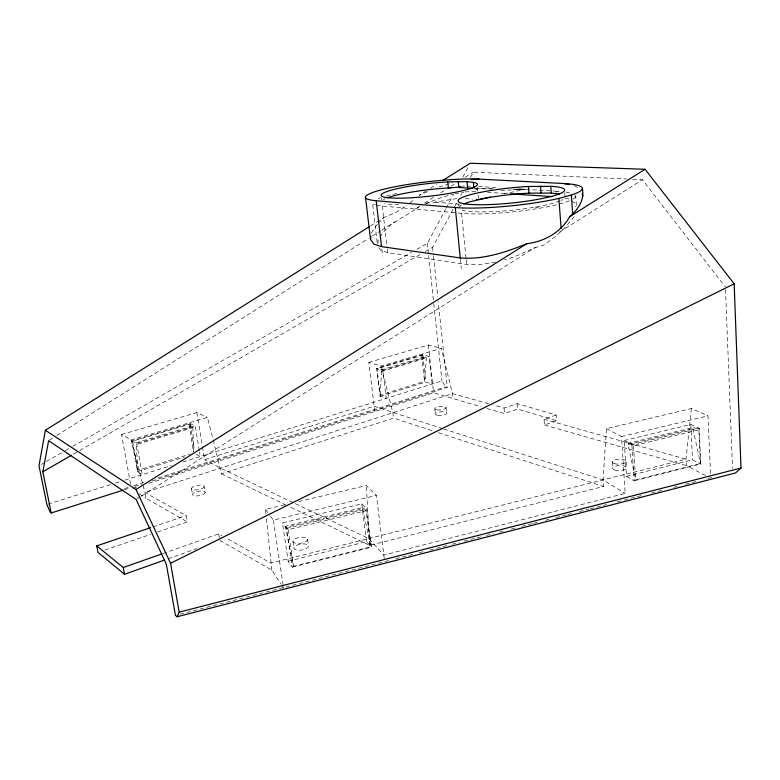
<?xml version="1.0" encoding="UTF-8"?>
<svg xmlns="http://www.w3.org/2000/svg" width="780" height="780" viewBox="0 0 780 780"><rect width="100%" height="100%" fill="white"/><g stroke="black" fill="none" stroke-linecap="round" stroke-linejoin="round"><path stroke-width="0.58" stroke-dasharray="3.9 2.92" d="M380.182 395.119L381.556 371.407L380.854 369.964L377.003 368.813L380.182 395.119L424.515 381.361L426.358 358.049L425.656 356.645L421.678 355.582L377.003 368.813M710.531 473.47L707.967 415.828L691.343 408.535L606.469 428.639L603.057 479.915L603.515 486.457L369.681 545.395L289.029 506.474M285.519 527.475L285.626 526.217L362.973 507.488L366.113 510.734L370.705 546.79L293.582 566.26L285.519 527.475L362.758 508.755L362.973 507.488M377.822 243.721L378.163 240.25L379.353 238.27M691.343 408.535L686.01 459.147L686.332 465.582L705.432 475.517M628.075 444.424L628.66 443.147L693.654 427.411L698.87 429.819L700.45 463.544L635.632 479.905L628.075 444.424L692.991 428.678L693.654 427.411M416.832 249.376L427.391 243.331L445.663 209.157M446.238 208.094L453.668 194.21M462.803 177.128L468.517 166.442M425.207 251.56L432.578 247.309L456.69 202.868M460.707 195.458L461.848 193.343M470.467 177.47L473.333 172.175L626.623 179M379.948 237.286C388.957 221.793 407.072 216.557 420.352 205.666M371.231 233.132L377.52 223.938M574.168 216.557C565.578 228.033 555.126 237.822 542.977 245.407C529.571 248.479 517.998 256.912 504.406 259.701M378.319 223.139L383.897 217.493L395.772 212.53L407.199 205.033M410.026 203.014L414.609 199.163M49.637 440.047L52.718 438.097M56.823 435.494L368.228 238.631M372.343 236.028L380.562 230.831M381.586 230.178L394.943 221.734M424.427 203.093L434.616 196.657M440.729 192.787L446.842 188.926M450.918 186.352L456.007 183.124M465.182 177.333L473.333 172.175M137.163 498.81L140.254 496.86M141.278 496.207L535.363 247.338M559.65 231.992L642.447 179.712L725.429 287.099M370.519 225.907L383.897 217.493M426.348 190.817L419.201 195.312L429.049 190.924M430.423 188.253L436.546 184.411M73.388 454.165L78.653 451.132M79.706 450.528L420.995 253.987M41.106 464.51L45.328 462.091M46.39 461.487L64.331 451.21M65.383 450.606L71.721 446.979M72.774 446.374L411.557 252.388M415.262 208.894L421.258 205.891M425.256 203.892L439.13 198.334L452.663 194.249M168.149 558.782L196.843 548.584M556.13 415.009L544.001 419.289L544.469 424.973L556.579 420.664L556.13 415.009L517.15 403.63L504.026 408.067L493.486 405.113M163.04 553.498L218.722 533.881L221.91 535.665M104.861 550.017L150.647 534.388M157.511 532.038L187.268 521.879L186.205 515.619L144.914 492.433L142.759 484.273M486.973 408.515L504.533 413.536L517.637 409.071L556.579 420.664M152.939 526.87L186.205 515.619M213.203 439.822L221.461 473.869L393.5 418.099L432.734 430.872M124.39 488.621L129.031 487.149M133.672 485.677L144.105 482.372M158.028 477.965L445.663 386.899L447.262 387.377L438.272 301.645M124.371 489.772L130.182 487.929M134.823 486.457L141.794 484.244M152.246 480.928L447.262 387.377M132.6 488.416L137.231 486.944M148.824 483.269L433.573 392.798L481.123 406.838M202.459 446.696L204.584 459.654L374.176 406.244L442.523 428.63M48.058 504.143L110.799 484.517M115.45 483.064L120.101 481.611M124.751 480.158L171.249 465.562M182.842 461.984L441.958 380.933L445.663 386.899M199.28 450.645L195.224 426.075L190.057 423.569L131.878 440.788L137.456 471.647L184.694 456.973M380.055 396.269L425.724 382.073L432.091 383.974L429.107 356.44L422.721 354.734L376.681 368.355L380.055 396.269L386.217 398.317L382.863 370.207L376.681 368.355M193.684 451.747L192.894 427.654L192.202 426.055L188.984 424.486L132.551 441.197L137.797 470.291L190.3 454.009M438.925 186.947L452.751 182.715M137.797 470.291L136.227 444.551L192.894 427.654M381.556 371.407L426.358 358.049M192.202 426.055L135.544 442.904L136.227 444.551M380.854 369.964L425.656 356.645M131.878 440.788L136.675 443.508L195.224 426.075M382.863 370.207L429.107 356.44M130.572 484.068L121.524 434.519L131.079 439.94L207.392 417.407L212.891 438.643M374.819 411.469L368.813 362.407L381.215 366.064L441.344 348.299L452.488 393.598L453.034 398.794M121.524 434.519L196.862 412.552L207.392 417.407M368.813 362.407L428.405 345.033L441.344 348.299M495.622 262.09L478.637 264.81L466.606 264.459L387.64 252.603L380.786 250.273L378.875 247.738M180.131 614.162L391.014 559.952M395.723 558.733L413.4 554.2M419.289 552.679L425.178 551.167M429.887 549.958L447.564 545.415M452.273 544.206L459.342 542.383M464.061 541.174L475.839 538.142M477.019 537.839L481.728 536.63M486.437 535.421L493.506 533.598M499.405 532.087L504.114 530.878M511.183 529.054L515.892 527.846M521.781 526.334L532.389 523.604M533.569 523.302L538.278 522.093M545.347 520.279L550.056 519.061M555.945 517.55L566.553 514.829M567.733 514.517L572.442 513.308M579.511 511.495L588.939 509.067M590.119 508.765L606.606 504.524M617.214 501.803L623.103 500.292M624.283 499.99L643.13 495.144M651.378 493.019L663.156 489.996M673.764 487.266L677.293 486.359M685.542 484.234L697.32 481.211M707.928 478.481L712.637 477.272M606.469 428.639L621.514 436.576L625.209 493.418L383.819 555.058L368.803 538.541L294.119 503.081M292.285 567.187L371.553 547.16L366.697 508.989L361.706 503.831L282.497 522.932L288.161 561.259L292.285 567.187L286.582 528.431L282.497 522.932M634.15 480.831L700.791 463.993L699.124 428.288L631.878 444.61L624.195 440.524L626.496 476.365L634.15 480.831L631.878 444.61M288.161 561.259L366.551 541.593L371.553 547.16M626.496 476.365L692.533 459.8L700.791 463.993M286.582 528.431L366.697 508.989M285.626 526.217L288.21 529.678L366.113 510.734M628.66 443.147L633.496 445.721L698.87 429.819M624.195 440.524L690.817 424.456L699.758 428.571M270.514 516.224L273.351 520.114L376.399 495.388L384.413 559.777M621.514 436.576L707.967 415.828M266.009 514.166L265.551 509.399L285.704 504.621M298.74 501.54L366.308 485.531L376.399 495.388M555.652 192.085L558.919 191.353L559.172 194.795M504.143 193.928L508.794 192.904M509.954 192.641L525.076 189.306L515.336 189.14M456.904 198.549L435.23 202.127A48.35 6.572 -6.5 0 1 424.534 203.317M454.906 193.83L463.895 192.133M500.75 190.457L525.076 189.306L512.967 189.16M465.017 191.919L475.41 191.519L475.118 188.38M462.169 186.127L464.461 186.049M493.603 188.916L474.23 188.672L477.409 189.842M473.957 188.448L493.428 188.78M466.781 186.108L471.432 186.205M632.707 179.273L642.447 179.712M478.501 186.498L498.8 187.717M519.109 188.945L558.919 191.353M487.402 192.319L506.591 193.586M465.221 198.569L472.495 199.114M435.23 202.127L461.448 204.272M376.36 205.12A57.886 7.868 -6.5 0 0 382.278 206.018L461.623 213.349A63.999 9.418 -5.9 0 0 570.346 200.431M565.968 192.114L570.629 193.06M565.256 198.237L568.795 198.929L570.784 200.265M535.119 207.129L540.004 208.182M488.797 403.796L452.488 393.598L144.914 492.433L145.977 498.342L187.268 521.879M544.001 419.289L686.01 459.147L270.748 563.082L226.161 538.044M544.469 424.973L686.332 465.582M443.683 429L603.057 479.915L625.209 493.418M438.497 432.744L603.515 486.457M293.026 502.554L220.535 468.136L204.584 459.654M221.461 473.869L287.937 505.957M196.102 454.291L200.245 456.495L199.466 451.815M219.794 540.413L271.81 570.063L280.936 584.132M137.456 471.647L142.262 474.63L136.675 443.508M574.012 185.367L579.745 189.023M139.191 493.886L145.977 498.342M571.769 200.938L574.743 202.936L576.001 206.934M265.551 509.399L269.802 515.249M574.762 195.019L575.728 196.384L576.547 207.792M281.59 585.136L283.549 588.149L273.351 520.114M131.079 439.94L142.457 483.103M381.215 366.064L392.866 412.756L393.5 418.099M692.991 428.678L700.45 463.544M362.758 508.755L370.705 546.79M191.47 488.446L192.465 494.383M204.224 486.593A6.474 2.223 -10.3 0 1 194.444 489.976A6.474 2.223 -10.3 0 1 194.864 486.018A6.474 2.223 -10.3 0 1 204.224 486.593L205.208 492.531A6.464 2.242 -10.4 0 1 195.448 495.944A6.464 2.242 -10.4 0 1 195.848 491.936A6.464 2.242 -10.4 0 1 205.208 492.531M190.057 423.569L194.483 450.265M188.984 424.486L193.528 451.766M218.722 533.881L219.619 539.331M196.862 412.552L202.264 445.526M271.81 570.063L266.126 515.365M288.21 529.678L293.582 566.26M292.929 541.379L293.923 548.135M307.564 539.214A7.4 2.974 -8.9 0 1 296.897 543.426A7.4 2.974 -8.9 0 1 296.293 538.307A7.4 2.974 -8.9 0 1 307.564 539.214L308.529 545.971A7.381 3.013 -8.9 0 1 297.882 550.212A7.381 3.013 -8.9 0 1 297.268 545.035A7.381 3.013 -8.9 0 1 308.529 545.971M369.681 545.395L366.308 485.531M361.706 503.831L366.551 541.593M381.8 248.995L382.619 256.094M377.179 242.463L372.577 203.18A57.886 7.868 -6.5 0 0 375.502 204.896M381.498 197.788L381.742 199.885M382.278 206.018L387.085 247.826M387.221 249.025L387.64 252.603M478.033 194.99L478.433 198.432M422.721 354.734L425.724 382.073M421.678 355.582L424.515 381.361M428.405 345.033L433.573 392.798M434.821 408.983L435.396 414.346M446.004 407.413L446.569 412.776M427.391 243.331L428.542 254.192M428.668 255.401L433.651 302.474M433.777 303.683L441.958 380.933M432.578 247.309L433.339 254.553M433.465 255.762L437.765 296.819M461.623 213.349L466.031 258.521M466.148 259.711L466.606 264.459M458.786 204.136L459.01 206.427M460.375 259.096L461.292 268.33M477.253 187.307L477.643 191.548M504.026 408.067L504.533 413.536M517.15 403.63L517.637 409.071M564.73 192.679L565.071 197.33M612.154 461.994L612.583 468.331M626.048 461.341L626.457 467.698M633.496 445.721L635.632 479.905M690.817 424.456L692.533 459.8M725.517 289.536L732.527 468.468M575.728 196.384A63.999 9.418 -5.9 0 1 572.91 199.153M378.29 198.569A57.886 7.868 -6.5 0 1 380.26 197.837M386.305 195.985A57.886 7.868 -6.5 0 1 397.03 193.45M398.843 204.672A48.35 6.572 -6.5 0 1 384.511 203.395M383.399 199.69A48.35 6.572 -6.5 0 1 385.349 198.666M562.614 199.641A53.459 7.859 -5.9 0 1 560.976 200.46M560.011 200.889A53.459 7.859 -5.9 0 1 507.234 210.697A53.459 7.859 -5.9 0 1 460.61 209.605M459.186 206.68A53.459 7.859 -5.9 0 1 461.467 204.964M437.073 409.939A5.684 1.755 -5.9 0 0 446.043 407.872A5.684 1.755 -5.9 0 0 438.136 406.799A5.684 1.755 -5.9 0 0 437.073 409.939M614.367 463.661A6.952 2.477 -2.4 0 0 625.872 461.994A6.952 2.477 -2.4 0 0 617.077 459.381A6.952 2.477 -2.4 0 0 614.367 463.661M437.648 415.321A5.675 1.784 -5.9 0 0 446.608 413.244A5.675 1.784 -5.9 0 0 438.711 412.142A5.675 1.784 -5.9 0 0 437.648 415.321M614.786 470.018A6.942 2.506 -2.3 0 0 626.282 468.351A6.942 2.506 -2.3 0 0 617.497 465.699A6.942 2.506 -2.3 0 0 614.786 470.018"/><path stroke-width="1.17" d="M582.367 188.76C584.873 199.816 577.726 209.937 569.654 216.733C561.034 232.235 544.693 241.391 527.407 243.623L526.978 243.584C505.908 252.272 483.366 259.828 460.268 257.946L381.527 246.626L373.971 244.111L370.519 239.48L370.87 236.311M369.496 226.551L45.347 430.267L39 465.719L46.898 504.514L50.164 512.119L51.197 512.977L123.211 490.142M51.197 512.977L42.841 471.764L48.604 440.69L136.139 499.453L166.335 564.203L175.422 615.371L177.099 616.756L735.511 472.973L741 468.019L734.165 283.803L645.089 169.28L470.223 163.244L442.669 180.56M177.099 616.756L179.185 612.134L170.566 563.267L136.022 489.499L45.347 430.267M136.022 489.499L526.978 243.584M569.654 216.733L645.089 169.28M42.841 471.764L71.282 455.383M170.566 563.267L734.165 283.803M463.739 203.97L469.258 201.952L490.191 197.008M150.647 527.65L96.749 545.883L97.997 552.367L124.537 574.285L164.707 560.001M96.749 545.883L123.269 567.508L161.909 553.898M381.527 246.626L376.184 200.714L455.286 207.538A71.146 10.072 -5.9 0 0 558.86 198.403L571.35 195.019L572.734 214.091M387.514 197.779A48.35 6.572 -6.5 0 1 448.373 187.98L461.116 186.927M179.185 612.134L741 468.019M451.815 187.561L448.373 187.98L447.759 181.886L467.054 181.652L473.382 182.345L473.86 187.434M458.308 181.506L458.894 187.502L461.185 187.327M471.081 179.517L479.173 179.117L563.452 183.505L569.322 184.538M550.787 186.313A53.537 7.576 -5.9 0 1 531.219 200.489A53.537 7.576 -5.9 0 1 458.113 201.084A53.537 7.576 -5.9 0 1 528.421 186.498L550.787 186.313L551.304 193.07L559.465 194.054M476.131 199.387L478.559 199.573A53.459 7.859 -5.9 0 1 528.967 193.157L551.304 193.07M458.894 187.502L472.904 188.351M510.188 193.83L552.152 196.609M582.153 193.957L582.884 196.121M123.269 567.508L124.537 574.285M365.557 197.691L370.519 239.48M455.286 207.538L460.268 257.946M467.054 181.652L467.639 187.834M528.421 186.498L528.967 193.157M540.491 186.108L541.027 192.806M558.86 198.403L561.122 228.394M376.184 200.714A64.331 8.414 -6.5 0 1 391.579 187.453A64.331 8.414 -6.5 0 1 479.173 179.117M563.452 183.505A71.146 10.072 -5.9 0 1 571.35 195.019M473.382 182.345A48.418 6.328 -6.5 0 1 436.02 195.4A48.418 6.328 -6.5 0 1 381.527 194.415A48.418 6.328 -6.5 0 1 447.759 181.886"/></g></svg>
